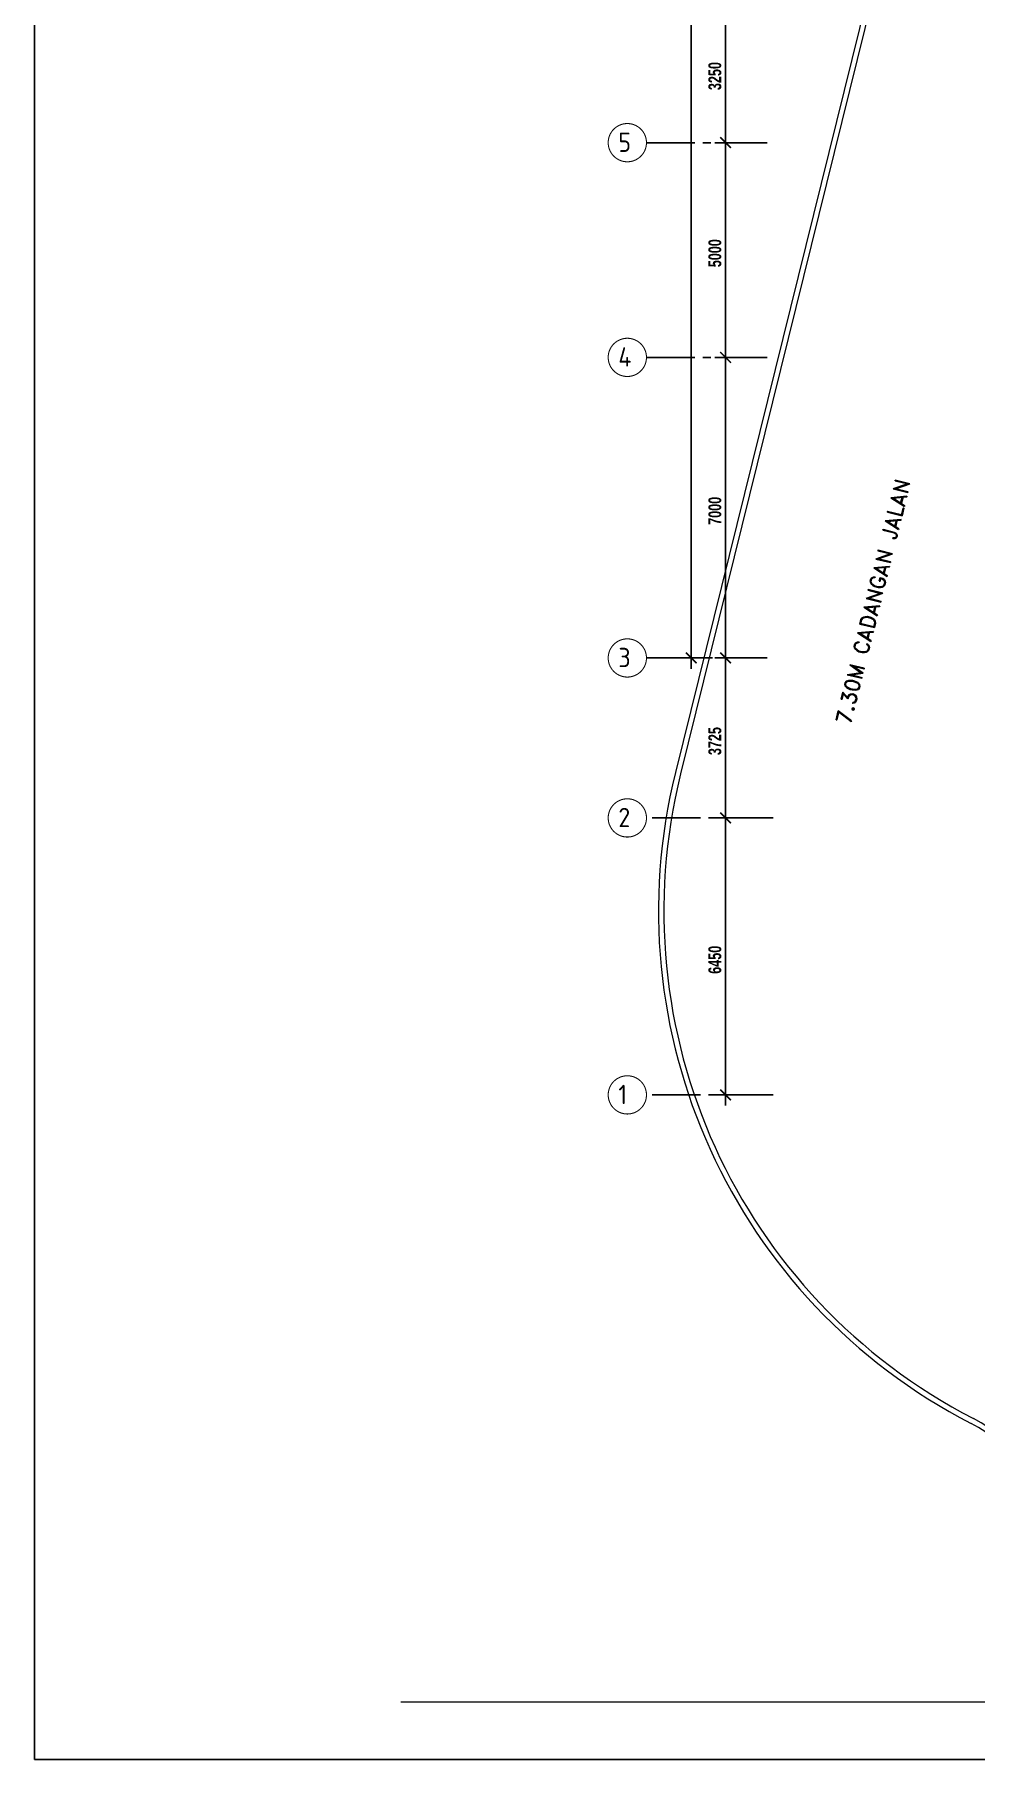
# Model space of a CAD drawing. Header units: inches. Extents: x 16928 to 514628, y -1471 to 241387.
# Drawn here: x 16928 to 38830, y 33 to 40204 of the extents above; entities that cross this region are included whole.
import ezdxf
from ezdxf.enums import TextEntityAlignment as Align

# ---------------------------------------------------------------- set-up
doc = ezdxf.new("R2010")
doc.units = ezdxf.units.IN
doc.header["$MEASUREMENT"] = 0
doc.linetypes.add('CENTER2', pattern=[1.125, 0.75, -0.125, 0.125, -0.125])
for name, color, linetype in [('DIM', 4, 'Continuous'), ('GRID', 8, 'CENTER2'), ('GRID-TEXT', 8, 'Continuous'), ('kerb', 8, 'Continuous'), ('t.block', 4, 'Continuous')]:
    doc.layers.add(name, color=color, linetype=linetype)
doc.layers.add('line', color=8, linetype='Continuous', lineweight=9)
doc.layers.add('t3', color=8, linetype='Continuous', lineweight=25)
doc.styles.add('STYLE1', font='ISOCP.SHX')
doc.styles.add('style2', font='sanssb__.ttf', dxfattribs={"height": 1200})
doc.styles.add('VERDANA1000', font='romand.shx', dxfattribs={"height": 1000})

msp = doc.modelspace()

# ---------------------------------------------------------------- linework, layer by layer
at = {"linetype": 'ByBlock', "const_width": 37.5}
for points in [[(33138, 37560), (32888, 37810)], [(32888, 37810), (33138, 37560)], [(33138, 32560), (32888, 32810)], [(32888, 32810), (33138, 32560)], [(32088, 25810), (32338, 25560)], [(33138, 25560), (32888, 25810)], [(32888, 25810), (33138, 25560)], [(33138, 21835), (32888, 22085)], [(32888, 22085), (33138, 21835)], [(32888, 15635), (33138, 15385)]]:
    msp.add_lwpolyline(points, dxfattribs=at)
at = {"layer": 'DIM'}
for p, q in [((32213, 58935), (32213, 25435)), ((33013, 41185), (33013, 37435)), ((33013, 37935), (33013, 32435)), ((33507, 37685), (32763, 37685)), ((33507, 37685), (32763, 37685)), ((33507, 32685), (32763, 32685)), ((33507, 32685), (32763, 32685)), ((33013, 32935), (33013, 25435)), ((33013, 25935), (33013, 21710)), ((32707, 25685), (31963, 25685)), ((33507, 25685), (32763, 25685)), ((33507, 25685), (32763, 25685)), ((33013, 22210), (33013, 15260)), ((33507, 21960), (32763, 21960)), ((33507, 21960), (32763, 21960)), ((33507, 15510), (32763, 15510))]:
    msp.add_line(p, q, dxfattribs=at)
at = {"layer": 'GRID', "ltscale": 1500}
for p, q in [((31172, 37685), (34118, 37685)), ((31172, 32685), (34118, 32685)), ((31172, 25685), (34118, 25685)), ((34118, 21960), (31172, 21960)), ((34118, 15510), (31172, 15510))]:
    msp.add_line(p, q, dxfattribs=at)
at = {"layer": 'GRID-TEXT', "const_width": 24.7}
for points in [[(31172, 37685, 1), (30281, 37685, 0.414214), (30727, 37240, 0.414214), (31172, 37685, 1)], [(31172, 32685, 1), (30281, 32685, 0.414214), (30727, 32240, 0.414214), (31172, 32685, 1)], [(31172, 25685, 1), (30281, 25685, 0.414214), (30727, 25240, 0.414214), (31172, 25685, 1)], [(31172, 21960, 1), (30281, 21960, 0.414214), (30727, 21515, 0.414214), (31172, 21960, 1)], [(31172, 15510, 1), (30281, 15510, 0.414214), (30727, 15065, 0.414214), (31172, 15510, 1)]]:
    msp.add_lwpolyline(points, format="xyb", dxfattribs=at)
at = {"layer": 'kerb', "linetype": 'Continuous', "lineweight": 0}
for p, q in [((44716, 75106), (31844, 23014)), ((44844, 75106), (31965, 22984))]:
    msp.add_line(p, q, dxfattribs=at)
for centre, radius, start, end in [((44877, 19794), 13425, 166.1203, 242.7337), ((44877, 19794), 13300, 166.1203, 242.7337), ((37409, 5305), 2875, 0.0124, 62.7337), ((37409, 5305), 3000, 0.0124, 62.7337)]:
    msp.add_arc(centre, radius, start, end, dxfattribs=at)
at = {"layer": 'line'}
msp.add_line((25451, 1372), (57265, 1372), dxfattribs=at)
at = {"layer": 't.block', "color": 7, "ltscale": 0.5}
for p, q in [((16928, 33), (16928, 66836)), ((111783, 33), (16928, 33))]:
    msp.add_line(p, q, dxfattribs=at)

# ---------------------------------------------------------------- texts
at = {"layer": 'DIM', "style": 'style2', "width": 0.7}
for s, p in [('3250', (32913, 38910)), ('5000', (32913, 34785)), ('7000', (32913, 28785)), ('3725', (32913, 23423)), ('6450', (32913, 18330))]:
    msp.add_text(s, height=300, rotation=90, dxfattribs=at).set_placement(p)
at = {"layer": 'GRID-TEXT', "style": 'STYLE1'}
for s, p in [('5', (30518, 37470)), ('4', (30518, 32470)), ('3', (30518, 25470)), ('2', (30518, 21745)), ('1', (30518, 15295))]:
    msp.add_text(s, height=450, dxfattribs=at).set_placement(p)
at = {"layer": 't3', "style": 'VERDANA1000'}
msp.add_text('7.30M CADANGAN JALAN', height=350, rotation=76.1203, dxfattribs=at).set_placement((36447, 27001), align=Align.MIDDLE_CENTER)

doc.saveas('drawing.dxf')
